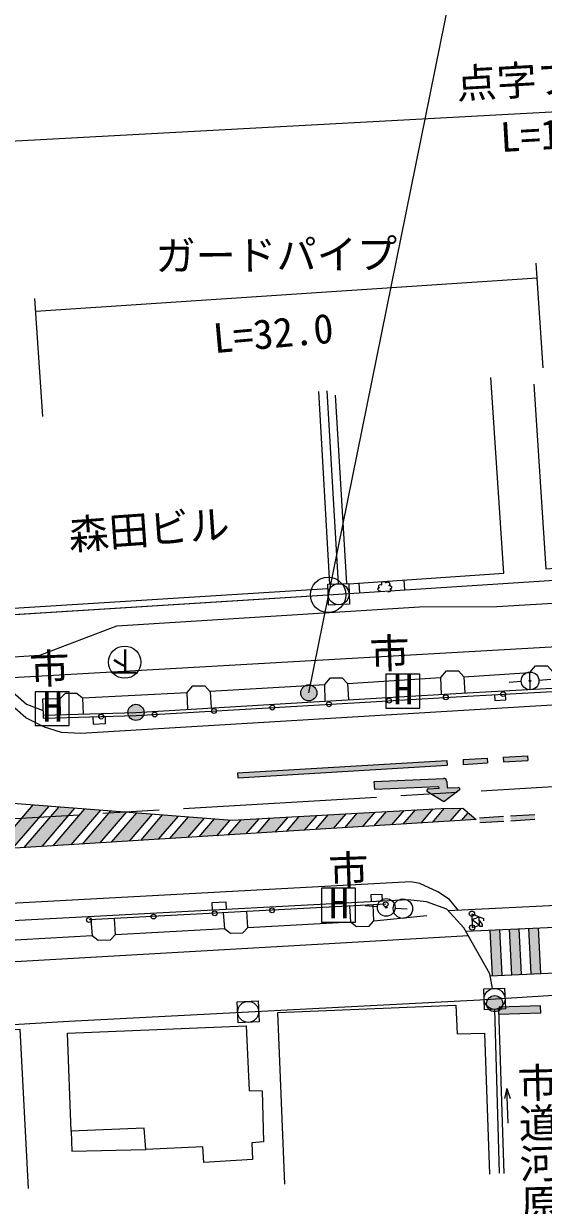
# Model space of a CAD drawing. Units: millimetres, scale not verified. Extents: x 40000 to 2497683, y 20000 to 1480199.
# Drawn here: x 82870 to 115094, y 268517 to 341766 of the extents above; entities that cross this region are included whole.
import ezdxf
from ezdxf.enums import TextEntityAlignment as Align

# ---------------------------------------------------------------- set-up
doc = ezdxf.new("R2010")
doc.units = ezdxf.units.MM
doc.header["$LTSCALE"] = 1000
doc.linetypes.add('CHAIN', pattern=[18.5, 12, -1.5, 3.5, -1.5])
for name, color, linetype, lineweight in [('M-BGD', 7, 'Continuous', 25), ('M-BGD-EXST', 7, 'Continuous', 25), ('M-BMK', 2, 'CHAIN', 13), ('M-STR-HTXT', 7, 'Continuous', 13), ('M-STR-STRC', 7, 'Continuous', 25)]:
    doc.layers.add(name, color=color, linetype=linetype, lineweight=lineweight)
doc.layers.add('M-BMK-HTXT', color=7, linetype='Continuous')
doc.styles.add('@ＭＳ ゴシック', font='')
doc.styles.add('ＭＳ ゴシック', font='')
doc.styles.get('@ＭＳ ゴシック').set_extended_font_data('@MS Gothic')
doc.styles.get('ＭＳ ゴシック').set_extended_font_data('MS Gothic')

msp = doc.modelspace()

# ---------------------------------------------------------------- hatches: boundary and pattern name
at = {"layer": 'M-BGD'}
msp.add_hatch(color=256, dxfattribs=at).paths.add_polyline_path([(114320, 301029, 0.41421), (114266, 301075, 0.41421)])
h = msp.add_hatch(color=256, dxfattribs=at)
edge = h.paths.add_edge_path()
edge.add_ellipse((105350, 286987), major_axis=(25.4, -43.1), ratio=1, start_angle=55.03709, end_angle=-124.96291)
at = {"layer": 'M-STR-STRC'}
for points in [[(100049, 300283, 1), (101049, 300283, 0.41421), (100549, 300783, 0.41421)], [(89334, 299074, 1), (90334, 299074, 0.41421), (89834, 299574, 0.41421)], [(109131, 295794), (109114, 296093), (96136, 295326), (96154, 295027)], [(111609, 296241), (110112, 296152), (110130, 295853), (111627, 295941)], [(114105, 296388), (112608, 296300), (112625, 296000), (114123, 296089)], [(104635, 294284), (104612, 294783), (108907, 294982), (108914, 294982), (108921, 294982), (108928, 294982), (108935, 294981), (108942, 294980), (108949, 294979), (108956, 294978), (108963, 294977), (108970, 294975), (108976, 294973), (108980, 294972), (108983, 294971), (108986, 294970), (108990, 294968), (108993, 294967), (108996, 294966), (108999, 294964), (109002, 294963), (109005, 294961), (109009, 294960), (109012, 294958), (109015, 294956), (109018, 294955), (109021, 294953), (109024, 294951), (109027, 294949), (109030, 294947), (109032, 294945), (109035, 294943), (109038, 294941), (109041, 294939), (109044, 294937), (109046, 294934), (109049, 294932), (109051, 294930), (109054, 294927), (109057, 294925), (109059, 294923), (109061, 294920), (109064, 294917), (109066, 294915), (109068, 294912), (109071, 294910), (109073, 294907), (109075, 294904), (109077, 294901), (109079, 294899), (109081, 294896), (109083, 294893), (109085, 294890), (109087, 294887), (109089, 294884), (109091, 294881), (109094, 294875), (109097, 294869), (109100, 294862), (109103, 294856), (109105, 294849), (109107, 294843), (109109, 294836), (109111, 294829), (109113, 294822), (109114, 294816), (109115, 294809), (109116, 294802), (109116, 294795), (109135, 294393), (109813, 294423), (109818, 294423), (109824, 294423), (109829, 294422), (109834, 294422), (109839, 294420), (109844, 294419), (109847, 294418), (109851, 294417), (109854, 294415), (109857, 294414), (109860, 294412), (109863, 294411), (109866, 294409), (109869, 294407), (109872, 294405), (109875, 294403), (109878, 294401), (109880, 294399), (109883, 294396), (109885, 294394), (109888, 294391), (109890, 294389), (109892, 294386), (109895, 294383), (109897, 294381), (109899, 294378), (109900, 294375), (109902, 294372), (109905, 294367), (109907, 294362), (109909, 294357), (109910, 294352), (109912, 294347), (109913, 294342), (109914, 294337), (109914, 294332), (109914, 294327), (109915, 294321), (109914, 294314), (109913, 294308), (109912, 294299), (109909, 294291), (109904, 294279), (109892, 294260), (109876, 294244), (108925, 293531), (107912, 294153), (107909, 294155), (107907, 294157), (107904, 294159), (107901, 294161), (107898, 294164), (107896, 294166), (107893, 294168), (107891, 294171), (107889, 294174), (107887, 294176), (107885, 294179), (107883, 294182), (107881, 294185), (107877, 294191), (107875, 294196), (107873, 294201), (107871, 294205), (107869, 294210), (107868, 294216), (107867, 294221), (107866, 294226), (107866, 294231), (107866, 294236), (107866, 294242), (107866, 294249), (107867, 294255), (107869, 294264), (107873, 294274), (107879, 294286), (107892, 294305), (107907, 294319), (107916, 294324), (107924, 294328), (107931, 294331), (107937, 294333), (107944, 294335), (107949, 294336), (107954, 294337), (107959, 294337), (108635, 294372), (108635, 294377), (108634, 294382), (108633, 294388), (108631, 294393), (108630, 294398), (108628, 294402), (108626, 294407), (108623, 294412), (108622, 294415), (108620, 294418), (108618, 294421), (108616, 294424), (108614, 294426), (108612, 294429), (108609, 294432), (108607, 294434), (108604, 294437), (108602, 294439), (108599, 294441), (108596, 294443), (108593, 294445), (108591, 294447), (108588, 294449), (108585, 294451), (108582, 294453), (108578, 294454), (108575, 294456), (108572, 294457), (108569, 294458), (108564, 294460), (108559, 294461), (108554, 294462), (108548, 294463), (108543, 294464), (108538, 294464), (108533, 294464)], [(82202, 290649), (81090, 290580), (83460, 293345), (84447, 293268)], [(84010, 290761), (82898, 290692), (85065, 293220), (86052, 293143)], [(85818, 290873), (84706, 290804), (86670, 293095), (87657, 293018)], [(108266, 293094), (107159, 293031), (106402, 292147), (107514, 292216)], [(110016, 293137), (108951, 293124), (108210, 292259), (109322, 292328)], [(87626, 290985), (86514, 290916), (88275, 292970), (89262, 292893)], [(90867, 292768), (89879, 292845), (88322, 291028), (89434, 291096)], [(92472, 292643), (91484, 292720), (90130, 291140), (91242, 291208)], [(94077, 292518), (93089, 292595), (91938, 291252), (93050, 291320)], [(95682, 292393), (94694, 292470), (93746, 291364), (94858, 291432)], [(97467, 292479), (96359, 292416), (95554, 291475), (96666, 291544)], [(99267, 292581), (98159, 292518), (97362, 291587), (98474, 291656)], [(101067, 292684), (99959, 292621), (99170, 291699), (100282, 291768)], [(102867, 292786), (101759, 292723), (100978, 291811), (102090, 291880)], [(104666, 292889), (103559, 292826), (102786, 291923), (103898, 291992)], [(106466, 292991), (105359, 292928), (104594, 292035), (105706, 292104)], [(110434, 292857), (110018, 292371), (110934, 292428)], [(112625, 292637), (111127, 292548), (111145, 292249), (112642, 292337)], [(114555, 292746), (113058, 292657), (113075, 292358), (114573, 292447)], [(114333, 282867), (114202, 285686), (114801, 285714), (114933, 282895)], [(111936, 282755), (111805, 285574), (112404, 285602), (112535, 282783)], [(113135, 282811), (113003, 285630), (113603, 285658), (113734, 282839)], [(111576, 281017, 1), (112576, 281017, 0.41421), (112076, 281517, 0.41421)], [(112323, 280795), (114922, 280883), (114937, 280433), (112339, 280345)], [(112464, 280799), (112323, 280795)]]:
    msp.add_hatch(color=256, dxfattribs=at).paths.add_polyline_path(points)

# ---------------------------------------------------------------- linework, layer by layer
at = {"layer": 'M-BGD'}
for p, q in [((101864, 307028), (101176, 318959)), ((101673, 319008), (102375, 307048)), ((102179, 318741), (102896, 307067)), ((103705, 306482), (103664, 307079)), ((106512, 306663), (106470, 307272)), ((80468, 305027), (102400, 306398)), ((81102, 305461), (101736, 306757)), ((112208, 305633), (122588, 306278)), ((88645, 304443), (107408, 305617)), ((107408, 305617), (112208, 305633)), ((83879, 302626), (88645, 304443)), ((81186, 302450), (83879, 302626)), ((102956, 300859), (108744, 301237)), ((110163, 301284), (114255, 301549)), ((114818, 301067), (115566, 301124)), ((94436, 300394), (101538, 300812)), ((113722, 300984), (112974, 300927)), ((86523, 299973), (93020, 300311)), ((84111, 298709), (84105, 298909)), ((105319, 287180), (86925, 286206)), ((104802, 287029), (104054, 287087)), ((104585, 286150), (107861, 286494)), ((105898, 286945), (106646, 286888)), ((96762, 285736), (103139, 286083)), ((110457, 285216), (60953, 282397)), ((78404, 284764), (87112, 285235)), ((88558, 285302), (95317, 285669)), ((112381, 270515), (112086, 280664)), ((112673, 270492), (112328, 280673)), ((112838, 275758), (112690, 275131)), ((112913, 273622), (112838, 275758)), ((112838, 275758), (113029, 275143))]:
    msp.add_line(p, q, dxfattribs=at)
for points in [[(59441, 303842), (79632, 304974), (101748, 306356), (124063, 307797), (152151, 309406), (191787, 311630), (246407, 315033), (307095, 318786), (352752, 321609), (388263, 323191)], [(103026, 307035), (112644, 307696), (111845, 319833)], [(114501, 319421), (115241, 307967), (122274, 308427), (121644, 319267)], [(104986, 306600), (104919, 306593), (104870, 306629), (104834, 306707), (104859, 306767), (104907, 306786), (104937, 306784), (104893, 306826), (104885, 306926), (104917, 306988), (105013, 307000), (105082, 306973), (105069, 307078), (105087, 307159), (105157, 307181), (105250, 307178), (105304, 307135), (105312, 307102), (105348, 307135), (105472, 307157), (105548, 307103), (105577, 307014), (105543, 306965), (105503, 306948), (105602, 306948), (105682, 306870), (105684, 306767), (105640, 306739), (105574, 306739), (105645, 306698), (105645, 306652), (105604, 306575), (105554, 306541), (105461, 306524)], [(80098, 304091), (80953, 301922), (81860, 300634), (83047, 299587), (84091, 299182)], [(59716, 299945), (77424, 300967), (94167, 301923), (117027, 303221)], [(114285, 300502), (114255, 301549), (114604, 301956), (115342, 301956), (115673, 301596), (115733, 300587)], [(101568, 299765), (101538, 300812), (101887, 301219), (102625, 301219), (102956, 300859), (103016, 299850)], [(108775, 300190), (108744, 301237), (109093, 301644), (109831, 301644), (110163, 301284), (110222, 300275)], [(84105, 298909), (89834, 299074), (100491, 299701), (110376, 300284), (116406, 300620)], [(84111, 298709), (89843, 298874), (100503, 299502), (110388, 300085), (116417, 300420)], [(93050, 299264), (93020, 300311), (93369, 300718), (94107, 300718), (94438, 300358), (94498, 299349)], [(84105, 298909), (84051, 299921), (85129, 299933)], [(85161, 298940), (85129, 299933), (85470, 300256), (86166, 300256), (86523, 299980), (86552, 298980)], [(112071, 300178), (112086, 299816), (112770, 299848), (112750, 300216)], [(61230, 278475), (85670, 279935), (111160, 281257), (133070, 282636), (158152, 284173), (182887, 285736), (205406, 287296), (220086, 288156), (238195, 289205), (263336, 290812), (305081, 293597), (338881, 295555), (369103, 297438), (389481, 298445), (400062, 298851)], [(87158, 298797), (87178, 298338), (87956, 298378), (87944, 298820)], [(111949, 281960), (111783, 282870), (110166, 285729), (109100, 286868), (107849, 287323), (106686, 287452), (67781, 285393)], [(94578, 286811), (94565, 287290), (95398, 287322), (95422, 286856)], [(103070, 287061), (103139, 286083), (103509, 285806), (104291, 285831), (104585, 286150), (104532, 287138)], [(104433, 287333), (104410, 287776), (105074, 287810), (105098, 287368)], [(95247, 286646), (95317, 285669), (95687, 285392), (96468, 285417), (96762, 285736), (96710, 286724)], [(87043, 286212), (87112, 285235), (87482, 284957), (88264, 284983), (88558, 285302), (88505, 286289)], [(99057, 269834), (98634, 280463), (109670, 280936), (109744, 279158), (111435, 279187), (111764, 270447)], [(74789, 268848), (74467, 279097), (82632, 279441), (83161, 269558)], [(85828, 273118), (85852, 271874), (90442, 271982)]]:
    msp.add_lwpolyline(points, dxfattribs=at)
for points in [[(101726, 307023), (103025, 307072), (103074, 305773), (101775, 305724)], [(111393, 281939), (112692, 281988), (112742, 280689), (111443, 280640)], [(96117, 281137), (97416, 281186), (97465, 279887), (96166, 279837)], [(85594, 279182), (96661, 279640), (96844, 275627), (97653, 275612), (97740, 272449), (97016, 272394), (97050, 271358), (94041, 271169), (93974, 272138), (90442, 271982), (90352, 273296), (85828, 273118)]]:
    msp.add_lwpolyline(points, close=True, dxfattribs=at)
for centre, radius in [((101748, 306356), 1100), ((102400, 306398), 650), ((114270, 301026), 550), ((114270, 301026), 50), ((112602, 300208), 150), ((101802, 299578), 150), ((105522, 299798), 150), ((109044, 300005), 150), ((87677, 298812), 150), ((90993, 298942), 150), ((94674, 299159), 150), ((98290, 299372), 150), ((105350, 286987), 550), ((105319, 287180), 150), ((106383, 286908), 600), ((90925, 286418), 150), ((94720, 286618), 150), ((98274, 286807), 150), ((105350, 286987), 50), ((86925, 286206), 150), ((112067, 281314), 650), ((96791, 280512), 650)]:
    msp.add_circle(centre, radius, dxfattribs=at)
at = {"layer": 'M-BGD-EXST'}
for p, q in [((107429, 301436), (105329, 301436)), ((105329, 301436), (105329, 299336)), ((107429, 299336), (107429, 301436)), ((85687, 300358), (83587, 300358)), ((83587, 300358), (83587, 298258)), ((85687, 298258), (85687, 300358)), ((105329, 299336), (107429, 299336)), ((83587, 298258), (85687, 298258)), ((103444, 288176), (101344, 288176)), ((101344, 288176), (101344, 286076)), ((103444, 286076), (103444, 288176)), ((101344, 286076), (103444, 286076))]:
    msp.add_line(p, q, dxfattribs=at)
msp.add_circle((89134, 302187), 1000, dxfattribs=at)
at = {"layer": 'M-BMK'}
msp.add_lwpolyline([(60328, 291273), (74309, 292015), (158924, 297056), (172179, 297867), (193090, 299120), (220209, 300785), (254912, 302950), (286789, 304850), (316499, 306642), (367187, 309802), (403949, 311682)], dxfattribs=at)
at = {"layer": 'M-STR-HTXT'}
for p, q in [((100549, 300283), (110958, 351537)), ((152825, 338283), (80622, 334392)), ((115090, 320426), (114648, 326909)), ((114711, 325990), (83629, 323929)), ((84060, 317415), (83575, 324736))]:
    msp.add_line(p, q, dxfattribs=at)
at = {"layer": 'M-STR-STRC'}
for p, q in [((96136, 295326), (109114, 296093)), ((109114, 296093), (109131, 295794)), ((110112, 296152), (111609, 296241)), ((110112, 296152), (110130, 295853)), ((110130, 295853), (111627, 295941)), ((111609, 296241), (111627, 295941)), ((112608, 296300), (114105, 296388)), ((112608, 296300), (112625, 296000)), ((112625, 296000), (114123, 296089)), ((114105, 296388), (114123, 296089)), ((96136, 295326), (96154, 295027)), ((96154, 295027), (109131, 295794)), ((104612, 294783), (108907, 294982)), ((104635, 294284), (104612, 294783)), ((108531, 294464), (104635, 294284)), ((109117, 294791), (109135, 294393)), ((108925, 293531), (107913, 294152)), ((107961, 294337), (108636, 294369)), ((109875, 294243), (108925, 293531)), ((109135, 294393), (109810, 294423)), ((81090, 290580), (83460, 293345)), ((82202, 290649), (84447, 293268)), ((82898, 290692), (85065, 293220)), ((84010, 290761), (86052, 293143)), ((84706, 290804), (86670, 293095)), ((84706, 290804), (86670, 293095)), ((85818, 290873), (87657, 293018)), ((106402, 292147), (107159, 293031)), ((107514, 292216), (108266, 293094)), ((108210, 292259), (108951, 293124)), ((109322, 292328), (110016, 293137)), ((86514, 290916), (88275, 292970)), ((87626, 290985), (89273, 292905)), ((88322, 291028), (89890, 292857)), ((88322, 291028), (89879, 292845)), ((89434, 291096), (90867, 292768)), ((90130, 291140), (91484, 292720)), ((91242, 291208), (92472, 292643)), ((91938, 291252), (93089, 292595)), ((91938, 291252), (93089, 292595)), ((93050, 291320), (94077, 292518)), ((93746, 291364), (94694, 292470)), ((94858, 291432), (95682, 292393)), ((95554, 291475), (96359, 292416)), ((96666, 291544), (97467, 292479)), ((97362, 291587), (98159, 292518)), ((97362, 291587), (98159, 292518)), ((97362, 291587), (98159, 292518)), ((98474, 291656), (99267, 292581)), ((99170, 291699), (99959, 292621)), ((100282, 291768), (101067, 292684)), ((100978, 291811), (101759, 292723)), ((102090, 291880), (102867, 292786)), ((102786, 291923), (103559, 292826)), ((102786, 291923), (103559, 292826)), ((103898, 291992), (104666, 292889)), ((104594, 292035), (105359, 292928)), ((104594, 292035), (105359, 292928)), ((104594, 292035), (105359, 292928)), ((105706, 292104), (106466, 292991)), ((110018, 292371), (110434, 292857)), ((111127, 292548), (112625, 292637)), ((111145, 292249), (112642, 292337)), ((113058, 292657), (114555, 292746)), ((113075, 292358), (114573, 292447)), ((120304, 287323), (109197, 286764)), ((110672, 286233), (111117, 286405)), ((110294, 285504), (118878, 285904)), ((110672, 286233), (111131, 285877)), ((114333, 282867), (114202, 285686)), ((114933, 282895), (114801, 285714)), ((111936, 282755), (111805, 285574)), ((112535, 282783), (112404, 285602)), ((113135, 282811), (113003, 285630)), ((113734, 282839), (113603, 285658)), ((111805, 282749), (117759, 283027)), ((114922, 280883), (112323, 280795)), ((114937, 280433), (114922, 280883)), ((114937, 280433), (112339, 280345))]:
    msp.add_line(p, q, dxfattribs=at)
for points in [[(146243, 301364), (86425, 297768), (85217, 297836), (84160, 298156), (83006, 298732), (81970, 299640), (73858, 299256)], [(60197, 293129), (75522, 293964), (95803, 292384), (108758, 293122), (110108, 293139), (110934, 292428), (71655, 289995), (60401, 290230)], [(109837, 286796), (109271, 287472), (108561, 287949), (107433, 288460), (106886, 288577), (60694, 286078)], [(110666, 286592), (111117, 286405), (111376, 286308), (111378, 286151)], [(110666, 286592), (110681, 285741), (111131, 285877), (111117, 286405)], [(111131, 285877), (111136, 285814), (111322, 285817), (111319, 285919), (111167, 286141), (111124, 286140)]]:
    msp.add_lwpolyline(points, dxfattribs=at)
for centre, radius in [((100549, 300283), 500), ((89834, 299074), 500), ((110666, 286592), 165), ((110681, 285741), 165), ((112076, 281017), 500)]:
    msp.add_circle(centre, radius, dxfattribs=at)
for centre, radius, start, end in [((108536, 294364), 100, 2.64986, 92.64986), ((108917, 294782), 200, 2.64986, 92.64986), ((107966, 294237), 100, 92.64986, 238.43415), ((109815, 294323), 100, 306.86556, 92.58144)]:
    msp.add_arc(centre, radius, start, end, dxfattribs=at)

# ---------------------------------------------------------------- texts
at = {"layer": 'M-BGD-EXST', "style": 'ＭＳ ゴシック'}
for p in [(104368, 301231), (83274, 300281), (101824, 287777)]:
    msp.add_text('市', height=1833, rotation=1.975, dxfattribs=at).set_placement(p, align=Align.BOTTOM_LEFT)
msp.add_text('下', height=1320, rotation=180, dxfattribs=at).set_placement((89134, 302187), align=Align.MIDDLE_CENTER)
for p in [(105782, 299028), (84039, 297950), (101797, 285768)]:
    msp.add_text('H', height=1833, dxfattribs=at).set_placement(p, align=Align.BOTTOM_LEFT)
at = {"layer": 'M-BMK-HTXT'}
for s, rotation, style, p in [('森田ビル', 4.086, 'ＭＳ ゴシック', (85759, 308601)), ('市道河原二番町線', 271.401, '@ＭＳ ゴシック', (113221, 277352))]:
    msp.add_text(s, height=1833, rotation=rotation, dxfattribs=dict(at, style=style)).set_placement(p, align=Align.BOTTOM_LEFT)
at = {"layer": 'M-STR-HTXT', "style": 'ＭＳ ゴシック'}
for s, rotation, p in [('点字ブロック', 3.227, (109775, 336559)), ('L=17.4', 3.267, (112501, 333258)), ('ガードパイプ', 0.535, (91049, 325899)), ('L=32.0', 5.064, (94746, 320790))]:
    msp.add_text(s, height=1833, rotation=rotation, dxfattribs=at).set_placement(p, align=Align.BOTTOM_LEFT)

doc.saveas('drawing.dxf')
